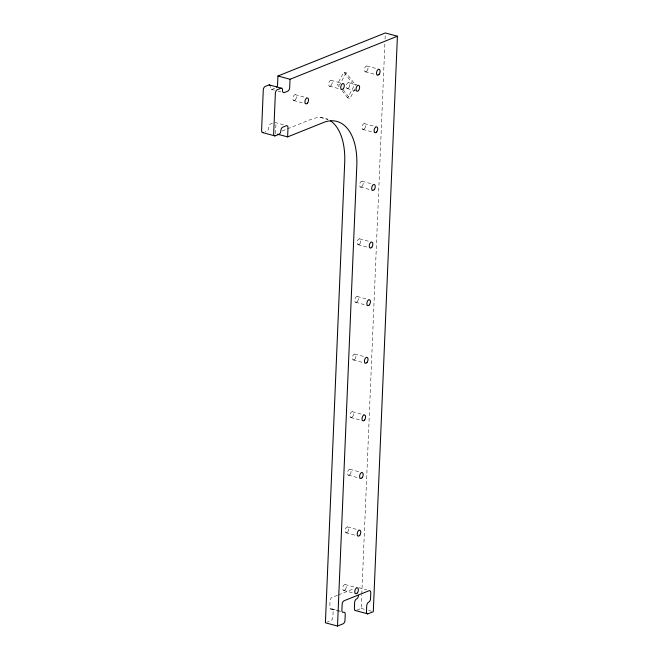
<?xml version="1.0" encoding="UTF-8"?>
<svg xmlns="http://www.w3.org/2000/svg" width="659" height="659" viewBox="0 0 659 659"><rect width="100%" height="100%" fill="white"/><g stroke="black" fill="none" stroke-linecap="round" stroke-linejoin="round"><path stroke-width="0.49" stroke-dasharray="3.29 2.47" d="M275.528 133.629L275.907 124.633A3.04 1.664 -74.9 0 0 275.116 122.5M356.914 610.152L361.206 608.43L361.766 595.069M361.807 594.039L384.889 43.23M385.062 39.12L385.235 35.009M339.105 86.815L337.276 84.434L343.817 72.119L346.074 72.729L355.852 85.398M346.074 72.729L339.533 85.044L337.276 84.434M355.061 88.833L349.921 98.504L347.664 97.894L354.196 85.579L343.817 72.119M274.787 88.257L272.109 89.336A3.04 1.664 -74.9 0 1 270.437 87.169A3.04 1.664 -74.9 0 0 270.404 86.453M272.447 123.184L270.66 123.908A3.04 1.664 -74.9 0 0 268.748 127.5A3.04 1.664 -74.9 0 1 266.837 131.1L265.05 131.816M282.118 130.984L311.32 119.271A60.85 33.321 -74.9 0 1 328.025 119.37M337.532 595.258L331.963 597.491A3.04 1.664 -74.9 0 0 330.052 601.09L329.813 606.857A3.04 1.664 -74.9 0 0 331.477 609.015A3.04 1.664 -74.9 0 1 333.149 611.181L332.91 616.939A3.04 1.664 -74.9 0 1 330.999 620.539L327.276 622.038M338.462 594.888L354.237 588.561M366.799 65.966L378.381 69.096M365.218 71.79L377.731 75.175M348.578 82.647L358.405 85.308M331.007 80.324L343.092 83.586M346.996 88.471L357.244 91.247M329.426 86.14L341.519 89.41M295.216 94.674L306.789 97.804M271.228 89.311L274.432 90.176M278.156 91.181L280.948 91.939M293.634 100.498L306.138 103.875M364.386 123.587L375.959 126.717M320.505 117.524L327.943 119.534M362.804 129.411L375.317 132.788M274.696 122.385L285.347 125.259M361.972 181.2L373.126 184.223M360.391 187.024L372.483 190.294M359.55 238.822L371.132 241.952M357.977 244.646L370.482 248.023M357.137 296.443L368.719 299.573M355.563 302.259L368.068 305.644M354.723 354.056L366.305 357.186M353.142 359.88L365.234 363.15M352.31 411.677L364.402 414.948M350.728 417.501L362.821 420.763M349.896 469.29L361.98 472.561M348.314 475.114L360.407 478.385M347.482 526.912L359.567 530.182M345.901 532.736L357.994 536.006M358.826 587.729L366.775 589.871M345.061 584.533L357.153 587.795M343.487 590.357L355.572 593.619M361.206 608.43L364.921 609.435M368.645 610.44L371.429 611.198M331.938 608.932L337.004 610.3M337.515 610.44L341.238 611.445M330.604 608.99L341.247 611.873M343.199 89.797L349.921 98.504M342.161 90.769L347.664 97.894M331.213 85.423A3.04 1.664 -74.9 0 0 331.428 80.431A3.04 1.664 -74.9 0 0 328.635 84.006A3.04 1.664 -74.9 0 0 331.213 85.423M295.421 99.781A3.04 1.664 -74.9 0 0 295.627 94.789A3.04 1.664 -74.9 0 0 292.843 98.356A3.04 1.664 -74.9 0 0 295.421 99.781M352.516 416.785A3.04 1.664 -74.9 0 0 352.73 411.793A3.04 1.664 -74.9 0 0 349.937 415.359A3.04 1.664 -74.9 0 0 352.516 416.785M362.178 186.308A3.04 1.664 -74.9 0 0 362.384 181.316A3.04 1.664 -74.9 0 0 359.6 184.891A3.04 1.664 -74.9 0 0 362.178 186.308M364.592 128.686A3.04 1.664 -74.9 0 0 364.806 123.703A3.04 1.664 -74.9 0 0 362.013 127.269A3.04 1.664 -74.9 0 0 364.592 128.686M354.937 359.163A3.04 1.664 -74.9 0 0 355.143 354.171A3.04 1.664 -74.9 0 0 352.351 357.746A3.04 1.664 -74.9 0 0 354.937 359.163M345.275 589.632A3.04 1.664 -74.9 0 0 345.481 584.648A3.04 1.664 -74.9 0 0 342.696 588.215A3.04 1.664 -74.9 0 0 345.275 589.632M350.102 474.398A3.04 1.664 -74.9 0 0 350.316 469.406A3.04 1.664 -74.9 0 0 347.524 472.981A3.04 1.664 -74.9 0 0 350.102 474.398M359.765 243.929A3.04 1.664 -74.9 0 0 359.971 238.937A3.04 1.664 -74.9 0 0 357.186 242.504A3.04 1.664 -74.9 0 0 359.765 243.929M367.005 71.073A3.04 1.664 -74.9 0 0 367.22 66.081A3.04 1.664 -74.9 0 0 364.427 69.656A3.04 1.664 -74.9 0 0 367.005 71.073M357.351 301.542A3.04 1.664 -74.9 0 0 357.557 296.558A3.04 1.664 -74.9 0 0 354.773 300.125A3.04 1.664 -74.9 0 0 357.351 301.542M347.688 532.019A3.04 1.664 -74.9 0 0 347.903 527.027A3.04 1.664 -74.9 0 0 345.11 530.602A3.04 1.664 -74.9 0 0 347.688 532.019M348.784 87.754A3.04 1.664 -74.9 0 0 348.998 82.762A3.04 1.664 -74.9 0 0 346.206 86.337A3.04 1.664 -74.9 0 0 348.784 87.754"/><path stroke-width="0.99" d="M330.414 120.745A60.85 33.321 -74.9 0 1 344.698 162.542L325.406 622.78L337.499 626.05L343.084 623.809A3.04 1.664 -74.9 0 0 344.995 620.21L345.242 614.452A3.04 1.664 -74.9 0 0 343.57 612.285A3.04 1.664 -74.9 0 1 341.897 610.119L342.145 604.361A3.04 1.664 -74.9 0 1 344.056 600.761L369.106 590.711A3.04 1.664 -74.9 0 1 370.778 592.878L370.539 598.644A3.04 1.664 -74.9 0 1 368.628 602.235A3.04 1.664 -74.9 0 0 366.717 605.835L366.47 611.601A3.04 1.664 -74.9 0 0 368.142 613.76L373.291 611.7L397.41 36.22L385.326 32.95L277.941 76.007L277.596 84.303A3.04 1.664 -74.9 0 1 276.599 87.153M277.39 134.131L287.621 136.899L287.991 127.904A3.04 1.664 -74.9 0 0 286.327 125.737L282.744 127.171A3.04 1.664 -74.9 0 0 280.833 130.77A3.04 1.664 -74.9 0 1 278.922 134.37L275.347 135.803A3.04 1.664 -74.9 0 1 273.674 133.645L275.371 93.306A3.04 1.664 -74.9 0 1 277.274 89.715L280.858 88.273A3.04 1.664 -74.9 0 1 282.53 90.44A3.04 1.664 -74.9 0 0 284.194 92.606L287.777 91.164A3.04 1.664 -74.9 0 0 289.688 87.565L290.034 79.278L397.41 36.22M337.499 626.05L356.791 165.804A60.85 33.321 -74.9 0 0 323.412 122.541L287.621 136.899M277.941 76.007L290.034 79.278M269.226 84.92L281.739 88.306M262.381 132.508L274.885 135.894M355.176 610.465L367.681 613.85M355.596 610.58A3.04 1.664 -74.9 0 1 354.385 608.331L354.624 602.573A3.04 1.664 -74.9 0 1 356.535 598.973A3.04 1.664 -74.9 0 0 358.447 595.374M263.254 132.541A3.04 1.664 -74.9 0 1 261.59 130.375L263.279 90.044A3.04 1.664 -74.9 0 1 265.19 86.444L268.765 85.011A3.04 1.664 -74.9 0 1 270.001 85.34M343.306 88.693A3.04 1.664 -74.9 0 0 343.512 83.701A3.04 1.664 -74.9 0 0 340.728 87.276A3.04 1.664 -74.9 0 0 343.306 88.693M307.514 103.043A3.04 1.664 -74.9 0 0 307.72 98.059A3.04 1.664 -74.9 0 0 304.936 101.626A3.04 1.664 -74.9 0 0 307.514 103.043M364.608 420.047A3.04 1.664 -74.9 0 0 364.822 415.063A3.04 1.664 -74.9 0 0 362.03 418.63A3.04 1.664 -74.9 0 0 364.608 420.047M374.271 189.578A3.04 1.664 -74.9 0 0 374.477 184.586A3.04 1.664 -74.9 0 0 371.692 188.161A3.04 1.664 -74.9 0 0 374.271 189.578M376.684 131.957A3.04 1.664 -74.9 0 0 376.89 126.965A3.04 1.664 -74.9 0 0 374.106 130.54A3.04 1.664 -74.9 0 0 376.684 131.957M367.022 362.434A3.04 1.664 -74.9 0 0 367.236 357.442A3.04 1.664 -74.9 0 0 364.443 361.008A3.04 1.664 -74.9 0 0 367.022 362.434M357.367 592.902A3.04 1.664 -74.9 0 0 357.573 587.91A3.04 1.664 -74.9 0 0 354.781 591.485A3.04 1.664 -74.9 0 0 357.367 592.902M362.195 477.668A3.04 1.664 -74.9 0 0 362.401 472.676A3.04 1.664 -74.9 0 0 359.616 476.251A3.04 1.664 -74.9 0 0 362.195 477.668M371.857 247.191A3.04 1.664 -74.9 0 0 372.063 242.207A3.04 1.664 -74.9 0 0 369.271 245.774A3.04 1.664 -74.9 0 0 371.857 247.191M379.098 74.343A3.04 1.664 -74.9 0 0 379.304 69.352A3.04 1.664 -74.9 0 0 376.52 72.918A3.04 1.664 -74.9 0 0 379.098 74.343M369.435 304.812A3.04 1.664 -74.9 0 0 369.65 299.82A3.04 1.664 -74.9 0 0 366.857 303.395A3.04 1.664 -74.9 0 0 369.435 304.812M359.781 535.281A3.04 1.664 -74.9 0 0 359.987 530.297A3.04 1.664 -74.9 0 0 357.203 533.864A3.04 1.664 -74.9 0 0 359.781 535.281M358.62 90.415A3.04 1.664 -74.9 0 0 358.826 85.423A3.04 1.664 -74.9 0 0 356.033 88.998A3.04 1.664 -74.9 0 0 358.62 90.415"/></g></svg>
